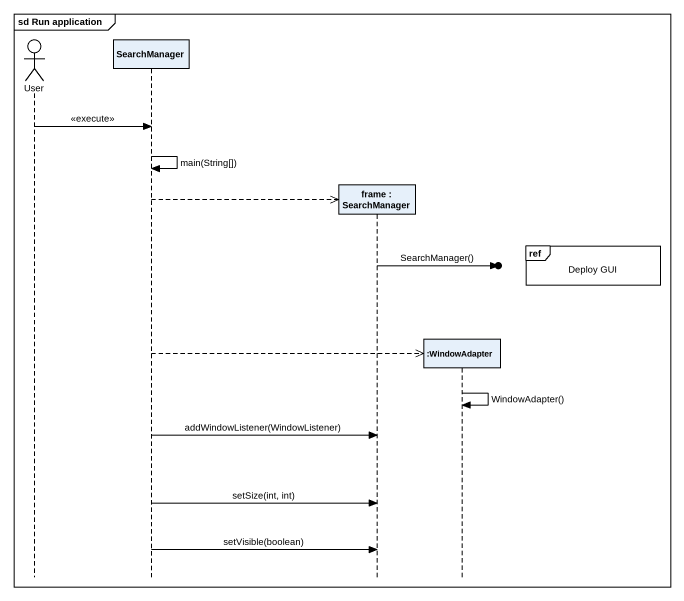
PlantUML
@startuml
mainframe sd Run application
hide footbox
actor User
participant SearchManager
participant "frame : SearchManager" as frame_
participant ":WindowAdapter" as WindowAdapter

User -> SearchManager : <<execute>>
SearchManager -> SearchManager : main(String[])
SearchManager -->> frame_ **
ref over WindowAdapter : Deploy GUI
frame_ ->o] : SearchManager()
SearchManager -->> WindowAdapter **
WindowAdapter -> WindowAdapter : WindowAdapter()
SearchManager -> frame_ : addWindowListener(WindowListener)
SearchManager -> frame_ : setSize(int, int)
SearchManager -> frame_ : setVisible(boolean)
@enduml
